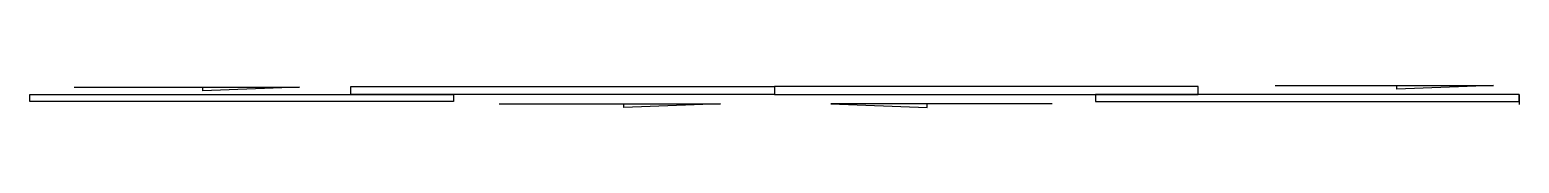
# Model space of a CAD drawing. Header units: millimetres. Extents: x -1450 to 1450, y -26 to 18.
import ezdxf

# ---------------------------------------------------------------- set-up
doc = ezdxf.new("R2010")
doc.units = ezdxf.units.MM
doc.layers.add('Sunac_Gridline_Glass', color=134, linetype='Continuous')

msp = doc.modelspace()

# ---------------------------------------------------------------- linework, layer by layer
at = {"layer": 'Sunac_Gridline_Glass'}
for p, q in [((-1363.4, 14.1), (-925, 14.1)), ((-925, 14.1), (-1113, 6.9)), ((-1113, 6.9), (-1113, 14.1)), ((-825, 0), (-825, 15.4)), ((-825, 15.4), (0, 15.4)), ((0, 0), (-825, 0)), ((0, 15.4), (0, 0)), ((825, 15.4), (0, 15.4)), ((0, 0), (825, 0)), ((625, 0), (625, -14)), ((1450, 0), (625, 0)), ((825, 0), (825, 15.4)), ((975, 17.7), (1400, 17.7)), ((1400, 17.7), (1212, 10.4)), ((1212, 10.4), (1212, 17.7)), ((1450, 0), (1450, -19.5)), ((1450, -14), (1450, 0)), ((-1450, -14), (-1450, 0)), ((-1450, 0), (-625, 0)), ((-625, -14), (-1450, -14)), ((-625, 0), (-625, -14)), ((-536.4, -18.6), (-105.4, -18.6)), ((-105.4, -18.6), (-293.4, -25.8)), ((-293.4, -25.8), (-293.4, -18.6)), ((540.4, -18.6), (109.4, -18.6)), ((109.4, -18.6), (297.4, -25.8)), ((297.4, -25.8), (297.4, -18.6)), ((625, -14), (1450, -14))]:
    msp.add_line(p, q, dxfattribs=at)

doc.saveas('drawing.dxf')
